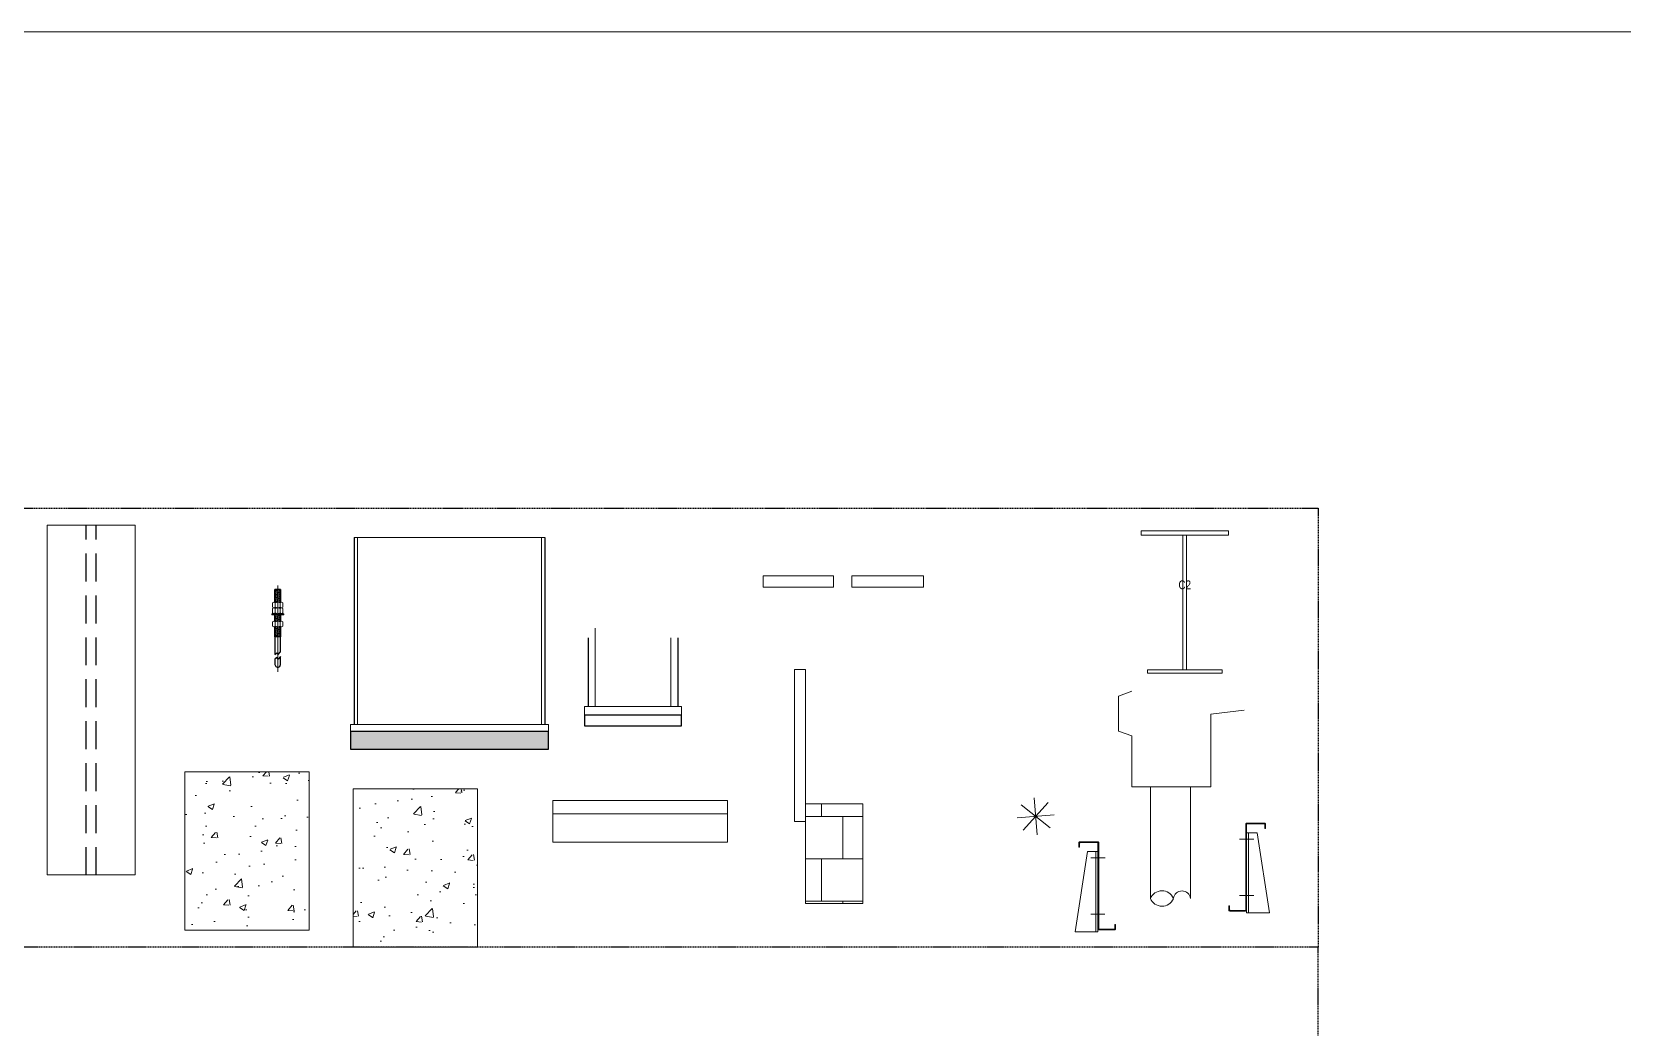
# Model space of a CAD drawing. Header units: millimetres. Extents: x -11122 to 59139, y 0 to 22878.
# Drawn here: x 50101 to 54620, y 18089 to 20917 of the extents above; entities that cross this region are included whole.
import ezdxf
from ezdxf.enums import TextEntityAlignment as Align

# ---------------------------------------------------------------- set-up
doc = ezdxf.new("R2010")
doc.units = ezdxf.units.MM
doc.set_wipeout_variables(frame=1)
for name, pattern in [('BEAM HIDEN_DBIM', [4.7625, 3.175, -1.5875]), ('CENTER', [2, 1.25, -0.25, 0.25, -0.25]), ('CENTER2', [28.575, 19.05, -3.175, 3.175, -3.175]), ('HIDDEN_DBIM', [2.3807, 1.587, -0.7937])]:
    doc.linetypes.add(name, pattern=pattern)
for name, color, linetype, lineweight in [('COLUMN-BMB', 1, 'Continuous', 20), ('DCE_Beam', 2, 'BEAM HIDEN_DBIM', 25), ('DCE_Hatch', 8, 'Continuous', 13), ('DCE_NetThay', 7, 'Continuous', 18), ('DCE_Plate', 150, 'Continuous', 9), ('DCE_Purlin', 2, 'Continuous', 9), ('DCE_Rod', 7, 'Continuous', 9), ('DCE_Tole', 6, 'Continuous', 15), ('DCE_Web', 2, 'Continuous', 20), ('DIM-BMB', 7, 'Continuous', 9), ('GRIDLINE-BMB', 251, 'CENTER', 5), ('HATCH-BMB', 8, 'Continuous', 5), ('kata_dim', 8, 'Continuous', 5), ('kata_net manh', 8, 'Continuous', 5), ('kata_net manh_red', 1, 'Continuous', 5), ('kata_net thay_white', 7, 'Continuous', 20), ('STEEL PL-BMB', 150, 'Continuous', 9)]:
    doc.layers.add(name, color=color, linetype=linetype, lineweight=lineweight)
doc.layers.add('DCE_Flange', color=4, linetype='Continuous')
doc.layers.add('DCE_NetKhuat', color=8, linetype='HIDDEN_DBIM')
doc.styles.add('Dce_Text', font='arial.ttf', dxfattribs={"width": 0.8})
pattern_1 = [(50, (-266446.12, -1804417.96), (182.184669, -15.939086), [19.05, -209.55]), (355, (-266446.12, -1804417.96), (-35.243421, 191.056845), [15.24, -167.640584]), (100.451445, (-266430.94, -1804419.3), (146.941247, 175.117752), [16.190009, -178.090245]), (46.1842, (-266446.12, -1804367.16), (271.07904, -42.042328), [28.575, -314.325]), (96.635558, (-266423.53, -1804370.67), (237.404134, 247.426125), [24.285023, -267.13561]), (351.184151, (-266446.12, -1804367.16), (237.404134, 247.426125), [22.859967, -251.45973]), (21, (-266420.72, -1804379.86), (151.614391, -102.265198), [19.05, -209.55]), (326, (-266420.72, -1804379.86), (61.802028, 184.187966), [15.24, -167.64]), (71.451445, (-266408.08, -1804388.39), (213.41642, 81.922769), [16.190009, -178.089938]), (37.5, (-266446.12, -1804417.965), (3.0886033, 84.5550389), [0, -165.608, 0, -170.18, 0, -168.275]), (7.5, (-266446.12, -1804417.965), (66.8196625, 100.180575), [0, -97.028, 0, -161.798, 0, -64.135]), (327.5, (-266502.76, -1804417.965), (135.5905952, -5.728744), [0, -63.5, 0, -198.12, 0, -262.89]), (317.5, (-266528.16, -1804417.96), (148.129181, 25.426491), [0, -82.55, 0, -131.572, 0, -186.69])]

# ---------------------------------------------------------------- blocks, each defined once
blk = doc.blocks.new('*U212')
at = {"layer": 'kata_net manh'}
h = blk.add_hatch(dxfattribs=at)
h.set_pattern_fill('AR-B88', color=256, scale=15)
h.set_pattern_definition([(0, (-799176.26, 946049.17), (0, 120), []), (90, (-799176.264, 946049.17), (-60, 120), [120, -120])])
h.paths.add_polyline_path([(0, 0), (162.7, 0), (162.7, 282.8), (0, 282.8)])
at = {"layer": 'DCE_Tole'}
blk.add_lwpolyline([(-32, 232.8), (0, 232.8), (0, 664.5), (-32, 664.5)], close=True, dxfattribs=at)
at = {"layer": 'kata_net thay_white'}
blk.add_lwpolyline([(0, 0), (162.7, 0), (162.7, 282.8), (0, 282.8)], close=True, dxfattribs=at)
blk = doc.blocks.new('*U210')
at = {"layer": 'DCE_NetThay', "color": 5}
blk.add_lwpolyline([(-247.7, 80.1), (247.7, 80.1), (247.7, 118), (-247.7, 118)], close=True, dxfattribs=at)
at = {"layer": 'DCE_NetThay'}
blk.add_lwpolyline([(-247.7, 0), (247.7, 0), (247.7, 80.1), (-247.7, 80.1)], close=True, dxfattribs=at)
blk = doc.blocks.new('*U208')
blk.add_lwpolyline([(-137.6, 30), (-137.6, 0), (137.6, 0), (137.6, 30)], close=True)
at = {"layer": 'DCE_Flange'}
for p, q in [((-127.6, 249.5), (-127.6, 55)), ((127.6, 249.5), (127.6, 55))]:
    blk.add_line(p, q, dxfattribs=at)
at = {"layer": 'DCE_Plate'}
blk.add_lwpolyline([(-137.6, 55), (137.6, 55), (137.6, 30), (-137.6, 30)], close=True, dxfattribs=at)
at = {"layer": 'DCE_Web', "ltscale": 1000}
for p, q in [((-107.4, 277), (-107.4, 55)), ((107.4, 249.5), (107.4, 55))]:
    blk.add_line(p, q, dxfattribs=at)
blk = doc.blocks.new('*U294')
at = {"layer": 'DCE_Purlin'}
blk.add_lwpolyline([(0, 4), (0, 4, -0.414214), (-4, 0), (-46, 0, -0.414214), (-50, 4), (-50, 15), (-48, 15), (-48, 4, 0.414214), (-46, 2), (-4, 2, 0.414214), (-2, 4), (-2, 248, -0.414214), (0, 250), (52, 250, -0.414214), (54, 248), (54, 235), (52, 235), (52, 246, 0.414214), (50, 248), (2, 248, 0.414214), (0, 246), (0, 4)], format="xyb", dxfattribs=at)
at = {"layer": 'DCE_Purlin', "color": 8, "linetype": 'CENTER2', "ltscale": 10}
for points in [[(-20, 205), (20.6, 205)], [(-19.9, 45), (20.6, 45)]]:
    blk.add_lwpolyline(points, dxfattribs=at)
at = {"layer": 'DCE_Purlin', "color": 150}
blk.add_lwpolyline([(0, 222.5), (30, 222.5), (65, -5), (0, -5)], close=True, dxfattribs=at)
blk.add_lwpolyline([(5.6, 222.5), (5.6, -5)], dxfattribs=at)
blk = doc.blocks.new('*U295')
at = {"layer": 'DCE_Purlin'}
blk.add_lwpolyline([(0, 4), (0, 4, 0.414214), (4, 0), (46, 0, 0.414214), (50, 4), (50, 15), (48, 15), (48, 4, -0.414214), (46, 2), (4, 2, -0.414214), (2, 4), (2, 248, 0.414214), (0, 250), (-52, 250, 0.414214), (-54, 248), (-54, 235), (-52, 235), (-52, 246, -0.414214), (-50, 248), (-2, 248, -0.414214), (0, 246), (0, 4)], format="xyb", dxfattribs=at)
at = {"layer": 'DCE_Purlin', "color": 150}
blk.add_lwpolyline([(0, 222.5), (-30, 222.5), (-65, -5), (0, -5)], close=True, dxfattribs=at)
at = {"layer": 'DCE_Purlin', "color": 8, "linetype": 'CENTER2', "ltscale": 10}
for points in [[(20, 205), (-20.6, 205)], [(19.9, 45), (-20.6, 45)]]:
    blk.add_lwpolyline(points, dxfattribs=at)
at = {"layer": 'DCE_Purlin', "color": 150}
blk.add_lwpolyline([(-5.6, 222.5), (-5.6, -5)], dxfattribs=at)
blk = doc.blocks.new('*U189')
at = {"layer": 'DCE_Tole', "color": 0}
blk.add_lwpolyline([(-100, 0), (100, 0), (100, 32), (-100, 32)], close=True, dxfattribs=at)
blk = doc.blocks.new('*U190')
at = {"layer": 'DCE_Tole', "color": 0}
blk.add_lwpolyline([(0, 0), (203.5, 0), (203.5, 32), (0, 32)], close=True, dxfattribs=at)
blk = doc.blocks.new('*U233')
at = {"layer": 'COLUMN-BMB', "color": 0, "linetype": 'ByBlock', "ltscale": 500}
for points in [[(-124, 190), (124, 190), (124, 202), (-124, 202)], [(-5, -192), (5, -192), (5, 190), (-5, 190)], [(106, -192), (-106, -192), (-106, -202), (106, -202)]]:
    blk.add_lwpolyline(points, close=True, dxfattribs=at)
at = {"style": 'Dce_Text', "width": 0.8}
blk.add_attdef('TENCOT', text='', height=25, dxfattribs=at).set_placement((0, 49.1), align=Align.MIDDLE_CENTER)
blk = doc.blocks.new('*U175')
at = {"layer": 'DCE_NetThay'}
for p, q in [((-172, -206.6), (-172, -523.6)), ((-58, -206.6), (-58, -523.6))]:
    blk.add_line(p, q, dxfattribs=at)
blk.add_lwpolyline([(-225, 64.7), (-262.2, 51.1), (-262.2, -48.5), (-225, -62.1), (-225, -206.6), (0, -206.6), (0, 0), (94.6, 11.2)], dxfattribs=at)
for centre, radius, start, end in [((-139.1, -537.1), 35.5, 23.2577, 157.6171), ((-139.1, -510), 35.5, 202.3829, 336.7423), ((-82.3, -526.5), 24.5, 6.9535, 171.8652)]:
    blk.add_arc(centre, radius, start, end, dxfattribs=at)
blk = doc.blocks.new('*U182')
at = {"layer": 'DCE_NetKhuat', "color": 7, "ltscale": 50}
for p, q in [((-14.5, 0), (-14.5, 992.8)), ((14.5, 0), (14.5, 992.8))]:
    blk.add_line(p, q, dxfattribs=at)
at = {"layer": 'DCE_NetThay', "color": 4}
blk.add_lwpolyline([(-125, 0), (125, 0), (125, 992.8), (-125, 992.8)], close=True, dxfattribs=at)
blk = doc.blocks.new('*U204')
at = {"layer": 'DCE_Hatch'}
h = blk.add_hatch(dxfattribs=at)
h.set_pattern_fill('AR-CONC', color=0)
h.set_pattern_definition(pattern_1)
h.paths.add_polyline_path([(176.5, 450), (176.5, 0), (-176.5, 0), (-176.5, 450)])
at = {"color": 6}
blk.add_lwpolyline([(176.5, 450), (176.5, 0), (-176.5, 0), (-176.5, 450)], close=True, dxfattribs=at)
blk = doc.blocks.new('*U202')
at = {"layer": 'DCE_Hatch'}
h = blk.add_hatch(dxfattribs=at)
h.set_pattern_fill('AR-CONC', color=0)
h.set_pattern_definition(pattern_1)
h.paths.add_polyline_path([(176.5, 450), (176.5, 0), (-176.5, 0), (-176.5, 450)])
at = {"color": 8}
blk.add_lwpolyline([(176.5, 450), (176.5, 0), (-176.5, 0), (-176.5, 450)], close=True, dxfattribs=at)
blk = doc.blocks.new('*U449')
at = {"layer": 'DIM-BMB', "linetype": 'Continuous', "lineweight": 0}
for p, q in [((-14.78, 14.4), (-11.085, 16.4)), ((-14.78, 2), (-11.085, 0)), ((-11.085, 16.4), (-7.39, 14.4)), ((-11.085, 0), (-7.39, 2)), ((-7.39, 14.4), (0, 16.4)), ((-7.39, 2), (0, 0)), ((7.39, 14.4), (0, 16.4)), ((7.39, 2), (0, 0)), ((11.085, 16.4), (7.39, 14.4)), ((11.085, 0), (7.39, 2)), ((14.78, 14.4), (11.085, 16.4)), ((14.78, 2), (11.085, 0))]:
    blk.add_line(p, q, dxfattribs=at)
for points in [[(-14.78, 2), (-14.78, 14.4)], [(-11.085, 16.4), (11.085, 16.4)], [(-7.39, 14.4), (-7.39, 2)], [(7.39, 14.4), (7.39, 2)], [(14.78, 2), (14.78, 14.4)], [(-11.085, 0), (11.085, 0)]]:
    blk.add_lwpolyline(points, dxfattribs=at)
blk = doc.blocks.new('*U450')
at = {"layer": 'DIM-BMB', "linetype": 'Continuous', "lineweight": 0}
for p, q in [((-14.78, 14.4), (-11.085, 16.4)), ((-14.78, 2), (-11.085, 0)), ((-11.085, 16.4), (-7.39, 14.4)), ((-11.085, 0), (-7.39, 2)), ((-7.39, 14.4), (0, 16.4)), ((-7.39, 2), (0, 0)), ((7.39, 14.4), (0, 16.4)), ((7.39, 2), (0, 0)), ((11.085, 16.4), (7.39, 14.4)), ((11.085, 0), (7.39, 2)), ((14.78, 14.4), (11.085, 16.4)), ((14.78, 2), (11.085, 0))]:
    blk.add_line(p, q, dxfattribs=at)
for points in [[(-14.78, 2), (-14.78, 14.4)], [(-11.085, 16.4), (11.085, 16.4)], [(-7.39, 14.4), (-7.39, 2)], [(7.39, 14.4), (7.39, 2)], [(14.78, 2), (14.78, 14.4)], [(-11.085, 0), (11.085, 0)]]:
    blk.add_lwpolyline(points, dxfattribs=at)
blk = doc.blocks.new('*U451')
at = {"layer": 'DIM-BMB', "linetype": 'Continuous', "lineweight": 0}
for p, q in [((-14.78, 14.4), (-11.085, 16.4)), ((-14.78, 2), (-11.085, 0)), ((-11.085, 16.4), (-7.39, 14.4)), ((-11.085, 0), (-7.39, 2)), ((-7.39, 14.4), (0, 16.4)), ((-7.39, 2), (0, 0)), ((7.39, 14.4), (0, 16.4)), ((7.39, 2), (0, 0)), ((11.085, 16.4), (7.39, 14.4)), ((11.085, 0), (7.39, 2)), ((14.78, 14.4), (11.085, 16.4)), ((14.78, 2), (11.085, 0))]:
    blk.add_line(p, q, dxfattribs=at)
for points in [[(-14.78, 2), (-14.78, 14.4)], [(-11.085, 16.4), (11.085, 16.4)], [(-7.39, 14.4), (-7.39, 2)], [(7.39, 14.4), (7.39, 2)], [(14.78, 2), (14.78, 14.4)], [(-11.085, 0), (11.085, 0)]]:
    blk.add_lwpolyline(points, dxfattribs=at)
blk = doc.blocks.new('*U183')
at = {"layer": 'DIM-BMB', "transparency": 33554539}
h = blk.add_hatch(dxfattribs=at)
h.set_pattern_fill('ANSI31', color=256, scale=20, angle=330)
h.set_pattern_definition([(15, (3844.3302, -6630.7117), (-0.6470476, 2.4148146), [])])
h.paths.add_polyline_path([(-8, 90), (8, 90), (8, -45), (-8, -45)])
for points in [[(-8, 90), (8, 90), (8, -45), (-8, -45)], [(-8, 90), (-8, -94.6), (-2.3, -89.8), (1.1, -95), (8, -87.1), (8, 90)], [(-5.7, -129), (0, -131.3), (5.7, -129), (8, -123.3), (8, -100.4), (1.1, -108.2), (-2.3, -103.1), (-8, -107.9), (-8, -123.3)]]:
    blk.add_lwpolyline(points, close=True)
blk.add_wipeout([(-11.1, -16.4), (11.1, -16.4), (14.8, -14.4), (14.8, -2), (11.1, 0), (-11.1, 0), (-14.8, -2), (-14.8, -14.4)])
blk.add_wipeout([(-17, 18), (17, 18), (17, 21.1), (11.1, 21.1), (14.8, 23.1), (14.8, 35.5), (11.1, 37.5), (14.8, 39.5), (14.8, 51.9), (11.1, 53.9), (-11.1, 53.9), (-14.8, 51.9), (-14.8, 39.5), (-11.1, 37.5), (-14.8, 35.5), (-14.8, 23.1), (-11.1, 21.1), (-17, 21.1)])
at = {"layer": 'DIM-BMB', "linetype": 'Continuous', "lineweight": 0}
blk.add_lwpolyline([(-17, 18), (17, 18), (17, 21.1), (-17, 21.1)], close=True, dxfattribs=at)
at = {"layer": 'GRIDLINE-BMB', "linetype": 'CENTER'}
blk.add_line((0, -143.8), (0, 101.5), dxfattribs=at)
at = {"layer": 'DIM-BMB', "color": 6}
for name, p in [('*U450', (0, 37.5)), ('*U449', (0, 21.1))]:
    blk.add_blockref(name, p, dxfattribs=at)
at = {"layer": 'DIM-BMB', "color": 6, "xscale": -1, "rotation": 180}
blk.add_blockref('*U451', (0, 0), dxfattribs=at)
blk = doc.blocks.new('*U207')
at = {"layer": 'HATCH-BMB'}
h = blk.add_hatch(dxfattribs=at)
h.set_pattern_fill('AR-SAND', color=256, scale=5)
h.set_pattern_definition([(37.5, (-134, 20), (-0.31497, 9.63412), [0, -7.6, 0, -8.5, 0, -8.125]), (7.5, (-134, 20), (8.8489, 14.11073), [0, -4.1, 0, -6.85, 0, -2.625]), (327.5, (-140.15, 20), (15.57071, 0.0283), [0, -2.5, 0, -9, 0, -11.75]), (317.5, (-140.15, 20), (15.03063, 4.38838), [0, -1.25, 0, -5.9, 0, -6.75])])
h.paths.add_polyline_path([(-281, 50), (-281, 0), (281, 0), (281, 50)])
blk.add_lwpolyline([(-281, 50), (-281, 0), (281, 0), (281, 50)], close=True)
at = {"layer": 'DCE_Flange'}
for p, q in [((-271, 601.2), (-271, 70)), ((271, 601.2), (271, 70))]:
    blk.add_line(p, q, dxfattribs=at)
at = {"layer": 'DCE_Plate'}
blk.add_lwpolyline([(-281, 70), (281, 70), (281, 50), (-281, 50)], close=True, dxfattribs=at)
at = {"layer": 'DCE_Web', "ltscale": 1000}
for p, q in [((-261, 601.2), (-261, 70)), ((261, 601.2), (261, 70))]:
    blk.add_line(p, q, dxfattribs=at)
at = {"layer": 'GRIDLINE-BMB', "color": 3, "linetype": 'CENTER2', "ltscale": 1500, "transparency": 33554610}
blk.add_line((-271, 601.2), (271, 601.2), dxfattribs=at)
blk = doc.blocks.new('Dce_giangxago')
at = {"layer": 'kata_net manh_red'}
for p, q in [((6.3, -74), (-6.3, 74)), ((-74, -6.3), (74, 6.3)), ((58.1, -46.2), (-58.1, 46.2)), ((50.2, 54.7), (-50.2, -54.7))]:
    blk.add_line(p, q, dxfattribs=at)
blk = doc.blocks.new('Block_ALL')
at = {"layer": 'DCE_Beam'}
for points in [[(46059.1, 19564.5), (53753.6, 19564.5), (53753.6, 18318.3), (46059.1, 18318.3)], [(46059.1, 17143.5), (53753.6, 17143.5), (53753.6, 18318.3), (46059.1, 18318.3)]]:
    blk.add_lwpolyline(points, close=True, dxfattribs=at)
at = {"layer": 'DCE_Rod'}
blk.add_lwpolyline([(41958.1, 20917), (59139.1, 20917), (59139.1, 0), (41958.1, 0)], close=True, dxfattribs=at)
for name, p in [('*U207', (51287.1, 18880.8)), ('*U208', (51808.2, 18946.9)), ('*U212', (52298.5, 18442.6))]:
    blk.add_blockref(name, p)
at = {"color": 4}
blk.add_blockref('*U233', (53375, 19298.2), dxfattribs=at).add_auto_attribs({'TENCOT': 'C2'})
at = {"xscale": 0.7142857142857143, "yscale": 0.7142857142857143, "zscale": 0.7142857142857143}
blk.add_blockref('Dce_giangxago', (52951.7, 18690), dxfattribs=at)
at = {"layer": 'DCE_NetThay'}
for name, p in [('*U182', (50269.5, 18523.6)), ('*U210', (51828.6, 18617.1))]:
    blk.add_blockref(name, p, dxfattribs=at)
at = {"layer": 'DCE_Tole', "rotation": 359.9919950382039}
for name, p in [('*U189', (52277.7, 19340.4)), ('*U190', (52430, 19340.4))]:
    blk.add_blockref(name, p, dxfattribs=at)
at = {"layer": 'HATCH-BMB'}
for name, p in [('*U204', (50712.1, 18366.8)), ('*U202', (51190.4, 18318.3))]:
    blk.add_blockref(name, p, dxfattribs=at)
at = {"layer": 'kata_dim'}
blk.add_blockref('*U175', (53449.5, 18980.3), dxfattribs=at)
at = {"layer": 'STEEL PL-BMB', "color": 1}
for name, p in [('*U294', (53550.4, 18420.6)), ('*U295', (53128.6, 18367.5))]:
    blk.add_blockref(name, p, dxfattribs=at)
blk.add_blockref('*U183', (50799.2, 19244.2))

msp = doc.modelspace()

# ---------------------------------------------------------------- block references
msp.add_blockref('Block_ALL', (0, 0))

doc.saveas('drawing.dxf')
